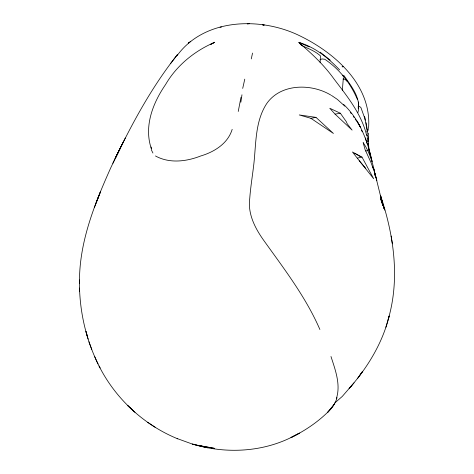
<?xml version="1.0" encoding="UTF-8"?>
<svg xmlns="http://www.w3.org/2000/svg" width="474" height="474" viewBox="0 0 474 474"><rect width="100%" height="100%" fill="white"/><g stroke="black" fill="none" stroke-linecap="round" stroke-linejoin="round"><path stroke-width="0.71" d="M79.49 283.298C78.921 242.795 94.421 204.383 110.655 168.027C129.461 128.353 150.057 89.047 177.483 54.569L170.539 63.611M368.345 144.92L368.197 133.348M367.996 141.767L368.15 137.952M357.923 112.545C361.609 98.42 351.347 86.298 343.881 75.479M358.202 108.333L358.634 101.969M342.317 90.623L343.36 77.813M320.098 62.372L320.537 55.962C315.24 51.068 307.958 48.467 301.47 45.391M368.594 127.808C371.782 84.218 333.37 51.459 297.423 34.679C258.946 16.833 204.187 18.699 177.276 55.369M365.193 120.171L364.595 116.563L367.154 130.729L366.627 132.08M240.863 102.194L241.965 94.788M367.788 141.667L368.014 140.28M240.952 97.413L238.244 111.461M251.273 58.895L252.541 53.076M368.002 130.516L368.446 128.484M242.7 88.413L244.774 79.146M388.147 319.577C400.169 278.813 393.853 235.258 380.569 195.667L381.967 201.806L374.898 173.176L370.917 162.357L365.116 149.671L363.137 142.567C369.809 152.438 373.316 164.336 375.295 175.955M385.872 327.279L389.207 315.974C382.488 343.17 367.498 367.67 349.101 388.532L354.031 382.844M337.026 397.562C335.047 405.91 328.245 411.953 322.065 417.393C312.686 425.433 302.193 432.122 291.089 437.514C260.67 452.457 224.67 453.808 192.462 444.073L207.802 447.764L192.551 444.144L177.116 438.551M336.297 398.841C341.002 384.752 335.308 369.945 330.976 356.495M232.183 129.349C227.858 143.622 214.212 151.982 200.65 156.011C186.353 161.604 169.384 163.696 155.46 155.958M97.146 200.306L100.612 191.372L96.015 203.216M94.344 207.618L98.817 195.904M262.323 24.689L263.177 25.205L263.36 24.802M112.865 163.287L120.68 147.272L115.129 158.594L118.399 151.887M117.428 153.837L122.997 142.615M119.744 149.12L125.308 138.029M359.345 375.953L362.391 371.657L357.633 378.347M351.981 385.202L342.287 396.418L334.685 403.072M190.761 41.262L188.622 43.015L188.972 42.63M188.622 43.015L189.482 42.251M214.663 42.222L210.521 44.455L214.106 42.583C194.21 51.192 176.464 65.732 165.533 84.609C152.906 102.959 143.788 126.203 151.247 148.415M319.962 59.807L321.899 58.942L324.702 59.232C339.36 68.943 350.547 83.305 357.396 99.404M367.871 150.459L365.75 150.993M357.266 158.138L373.631 178.68L361.988 157.09L357.266 158.138L352.449 151.958L360.276 156.616M343.496 66.401L342.098 66.822L343.703 66.627M310.914 118.322L315.98 117.374L333.412 133.443L310.914 118.322L299.272 114.945L315.98 117.374M335.071 114.127L340.344 113.233L346.269 121.617L347.235 123.803L352.093 130.095L335.071 114.127L329.78 108.268L340.344 113.233M263.177 25.205L264.474 24.992M220.037 27.19L221.506 27.012M247.238 23.961L249.443 23.7M365.424 168.371L365.744 168.371L359.286 160.828M343.135 79.045L344.93 79.265L347.199 81.398M358.131 106.212L359.825 106.662L360.927 107.616L364.488 117.528M309.166 46.932L298.857 42.358L301.82 45.634L298.857 42.358C314.961 47.151 328.209 57.947 339.615 69.903M354.611 153.173L361.988 157.09M177.726 438.823C140.577 423.649 110.009 393.367 94.569 356.312M330.745 95.025C311.211 83.317 280.638 83.43 266.666 103.658C254.538 122.227 256.25 145.648 253.507 166.765C252.227 177.282 250.539 187.757 249.751 198.333C247.588 213.993 255.208 228.533 264.071 240.845C284.394 269.262 305.914 297.234 319.897 329.525M147.675 422.304L155.105 427.234M331.391 95.363L337.358 99.386L344.823 106.176M320.175 52.187L330.218 60.157M134.942 412.333L127.5 405.353L133.395 410.893M343.526 104.327C359.535 119.401 367.516 140.535 372.108 161.569L368.766 148.877L370.727 156.26M350.399 112.539L351.252 113.606M366.906 134.705L367.86 136.062L367.913 137.466M353.302 116.331L354.066 117.457M355.21 119.152L355.974 120.278M372.374 166.759L374.555 170.332M99.054 365.987L100.138 367.966M152.936 153.043L151.473 150.092L151.129 146.993M361.484 130.243L362.124 131.565M98.047 363.949C85.326 337.938 79.087 308.888 79.448 279.962M88.916 341.754L91.766 349.51M380.877 199.175L384.811 210.183M374.709 174.136L375.876 177.43L374.756 174.047M342.809 75.141L343.188 76.231M367.587 144.76L365.264 137.934M366.781 135.961C361.709 114.092 347.199 96.335 333.927 78.874C324.293 65.382 312.242 53.983 299.669 43.288L300.433 43.347L300.717 44.532M88.093 339.076L85.978 331.462L87.34 336.398M381.884 200.621L384.029 208.613L380.569 195.667M374.898 173.176L376.86 180.606M366.106 122.689L368.002 134.183M367.154 137.999L367.403 139.356M392.377 243.802L391.127 236.016M368.049 143.391L368.203 144.712M368.452 143.616L369.27 152.077M79.567 288.044L79.608 291.326M334.253 404.245L331.053 408.683L327.528 412.528L334.253 404.245M299.455 433.159L291.089 437.514L299.455 433.159M214.609 448.38L199.607 445.661L214.609 448.38M360.382 126.973L356.892 120.983L360.732 127.69L360.382 126.973M381.481 201.089L380.699 198.736L382.773 205.183L381.481 201.089"/></g></svg>
